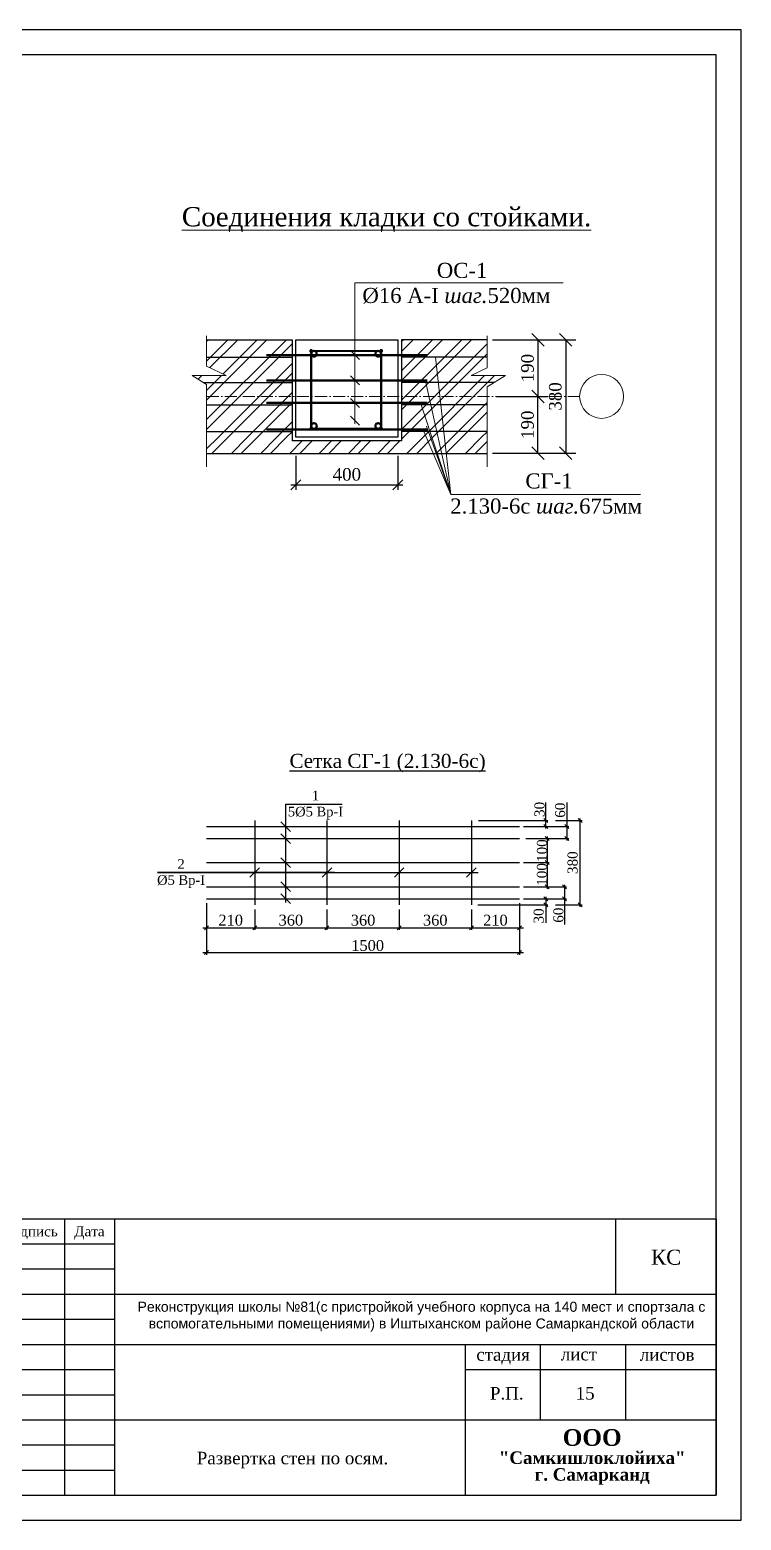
# Model space of a CAD drawing. Header units: millimetres. Extents: x 572274 to 2241483, y -888675 to -304135.
# Drawn here: x 1527571 to 1541760, y -645507 to -615807 of the extents above; entities that cross this region are included whole.
import ezdxf

# ---------------------------------------------------------------- set-up
doc = ezdxf.new("R2010")
doc.units = ezdxf.units.MM
doc.linetypes.add('ACAD_ISO02W100', pattern=[15, 12, -3])
doc.linetypes.add('ACAD_ISO10W100', pattern=[18, 12, -3, 0, -3])
doc.styles.add('Arial 3.', font='arial.ttf')
doc.styles.add('Arial Gyr', font='arial.ttf')
doc.styles.add('ISOCPEUR', font='isocpeui.ttf', dxfattribs={"height": 300})
doc.styles.get("Standard").update_dxf_attribs({"font": 'isocpeur.ttf'})
doc.styles.add('WMF-Times New Roman0', font='times.ttf')
doc.dimstyles.new('9580548', dxfattribs={"dimtxt": 250, "dimasz": 250, "dimexe": 200, "dimexo": 50, "dimgap": 80, "dimtad": 1, "dimtxsty": 'Arial Gyr', "dimblk": 'OBLIQUE', "dimcen": 2.5, "dimadec": 0, "dimazin": 0, "dimtfac": 1, "dimtmove": 0, "dimatfit": 1, "dimldrblk": 'OBLIQUE', "dimfxl": 1.25, "dimarcsym": 0})
pattern_1 = [(45, (985607.94, 1203471.8), (-291.68155, 291.68155), []), (45, (985802.4, 1203471.8), (-291.68155, 291.68155), [])]

# ---------------------------------------------------------------- blocks, each defined once
blk = doc.blocks.new('12')
at = {"color": 5, "lineweight": 30}
for p, q in [((4038680, 3054550), (4038680, 3049050)), ((4038680, 3054550), (4038680, 3049050)), ((4038680, 3054550), (4038680, 3049050)), ((4057180, 3054550), (4038680, 3054550)), ((4057180, 3054550), (4038680, 3054550)), ((4057180, 3054550), (4038680, 3054550)), ((4040380, 3054550), (4040380, 3049050)), ((4040380, 3054550), (4040380, 3049050)), ((4042680, 3054550), (4042680, 3049050)), ((4044180, 3054550), (4044180, 3049050)), ((4045180, 3054550), (4045180, 3049050)), ((4057180, 3049050), (4057180, 3054550)), ((4057180, 3054550), (4057180, 3049050)), ((4045180, 3054050), (4038680, 3054050)), ((4045180, 3053550), (4038680, 3053550)), ((4057180, 3053050), (4038680, 3053050)), ((4045180, 3052550), (4038680, 3052550)), ((4038680, 3052050), (4057180, 3052050)), ((4052180, 3049050), (4052180, 3052050)), ((4053680, 3050550), (4053680, 3052050)), ((4055380, 3050550), (4055380, 3052050)), ((4038680, 3051550), (4045180, 3051550)), ((4052180, 3051550), (4057180, 3051550)), ((4038680, 3051050), (4045180, 3051050)), ((4038680, 3050550), (4057180, 3050550)), ((4038680, 3050050), (4045180, 3050050)), ((4038680, 3049550), (4045180, 3049550)), ((4038680, 3049050), (4057180, 3049050))]:
    blk.add_line(p, q, dxfattribs=at)
blk = doc.blocks.new('_Oblique')
at = {"color": 0, "linetype": 'ByBlock', "lineweight": -2}
blk.add_line((-0.5, -0.5), (0.5, 0.5), dxfattribs=at)
blk = doc.blocks.new('*D612')
at = {"color": 0, "lineweight": -2, "ltscale": 100, "transparency": 16777216}
for p, q in [((1532879, -624298), (1532879, -624975)), ((1534911, -624298), (1534911, -624975)), ((1532779, -624875), (1535011, -624875))]:
    blk.add_line(p, q, dxfattribs=at)
at = {"layer": 'Defpoints', "color": 0, "lineweight": 25, "ltscale": 100, "transparency": 16777216}
for p in [(1532879, -624248), (1534911, -624248), (1534911, -624875)]:
    blk.add_point(p, dxfattribs=at)
at = {"color": 0, "lineweight": -2, "ltscale": 100, "transparency": 16777216, "xscale": 200, "yscale": 200, "zscale": 200, "rotation": 180}
blk.add_blockref('_Oblique', (1532879, -624875), dxfattribs=at)
at = {"color": 0, "lineweight": -2, "ltscale": 100, "transparency": 16777216, "xscale": 200, "yscale": 200, "zscale": 200}
blk.add_blockref('_Oblique', (1534911, -624875), dxfattribs=at)
at = {"color": 0, "ltscale": 100, "transparency": 16777216, "insert": (1533895, -624668), "char_height": 250, "attachment_point": 5, "style": 'WMF-Times New Roman0'}
blk.add_mtext('400', dxfattribs=at)
blk = doc.blocks.new('*D632')
at = {"color": 0, "lineweight": -2, "ltscale": 100, "transparency": 16777216}
for p, q in [((1536800, -621985), (1537907, -621985)), ((1537707, -621985), (1537707, -623114)), ((1536877, -623114), (1537907, -623114))]:
    blk.add_line(p, q, dxfattribs=at)
at = {"layer": 'Defpoints', "color": 0, "lineweight": 25, "ltscale": 100, "transparency": 16777216}
for p in [(1536750, -621985), (1536827, -623114), (1537707, -623114)]:
    blk.add_point(p, dxfattribs=at)
at = {"color": 0, "lineweight": -2, "ltscale": 100, "transparency": 16777216, "xscale": 250, "yscale": 250, "zscale": 250}
for p, rotation in [((1537707, -621985), 90), ((1537707, -623114), 270)]:
    blk.add_blockref('_Oblique', p, dxfattribs=dict(at, rotation=rotation))
at = {"color": 0, "ltscale": 100, "transparency": 16777216, "insert": (1537499, -622549), "char_height": 250, "attachment_point": 5, "rotation": 90, "style": 'WMF-Times New Roman0'}
blk.add_mtext('190', dxfattribs=at)
blk = doc.blocks.new('*D633')
at = {"color": 0, "lineweight": -2, "ltscale": 100, "transparency": 16777216}
for p, q in [((1536877, -623114), (1537907, -623114)), ((1537707, -624243), (1537707, -623114)), ((1536800, -624243), (1537907, -624243))]:
    blk.add_line(p, q, dxfattribs=at)
at = {"layer": 'Defpoints', "color": 0, "lineweight": 25, "ltscale": 100, "transparency": 16777216}
for p in [(1536827, -623114), (1537707, -623114), (1536750, -624243)]:
    blk.add_point(p, dxfattribs=at)
at = {"color": 0, "lineweight": -2, "ltscale": 100, "transparency": 16777216, "xscale": 250, "yscale": 250, "zscale": 250}
for p, rotation in [((1537707, -623114), 90), ((1537707, -624243), 270)]:
    blk.add_blockref('_Oblique', p, dxfattribs=dict(at, rotation=rotation))
at = {"color": 0, "ltscale": 100, "transparency": 16777216, "insert": (1537499, -623678), "char_height": 250, "attachment_point": 5, "rotation": 90, "style": 'WMF-Times New Roman0'}
blk.add_mtext('190', dxfattribs=at)
blk = doc.blocks.new('*D634')
at = {"color": 0, "lineweight": -2, "ltscale": 100, "transparency": 16777216}
for p, q in [((1537233, -621985), (1538460, -621985)), ((1538260, -621985), (1538260, -624243)), ((1537233, -624243), (1538460, -624243))]:
    blk.add_line(p, q, dxfattribs=at)
at = {"layer": 'Defpoints', "color": 0, "lineweight": 25, "ltscale": 100, "transparency": 16777216}
for p in [(1537183, -621985), (1537183, -624243), (1538260, -624243)]:
    blk.add_point(p, dxfattribs=at)
at = {"color": 0, "lineweight": -2, "ltscale": 100, "transparency": 16777216, "xscale": 250, "yscale": 250, "zscale": 250}
for p, rotation in [((1538260, -621985), 90), ((1538260, -624243), 270)]:
    blk.add_blockref('_Oblique', p, dxfattribs=dict(at, rotation=rotation))
at = {"color": 0, "ltscale": 100, "transparency": 16777216, "insert": (1538053, -623114), "char_height": 250, "attachment_point": 5, "rotation": 90, "style": 'WMF-Times New Roman0'}
blk.add_mtext('380', dxfattribs=at)

msp = doc.modelspace()

# ---------------------------------------------------------------- hatches: boundary and pattern name
at = {"lineweight": 9}
h = msp.add_hatch(dxfattribs=at)
h.set_pattern_fill('ANSI32', color=256, scale=1100, style=0)
h.set_pattern_definition(pattern_1)
h.paths.add_polyline_path([(1532802.273, -621984.503), (1531098.625, -621984.503), (1531098.625, -622508.617), (1531488.923, -622698.19), (1530808.69, -622698.19), (1531098.625, -622876.612), (1531098.625, -623924.634), (1532802.273, -623924.634)])
h = msp.add_hatch(dxfattribs=at)
h.set_pattern_fill('ANSI32', color=256, scale=1100, style=0)
h.set_pattern_definition(pattern_1)
h.paths.add_polyline_path([(1536690.619, -622923.524), (1537056.786, -622698.19), (1536376.553, -622698.19), (1536690.619, -622545.644), (1536690.619, -621984.503), (1534986.97, -621984.503), (1534986.97, -623924.634), (1536690.619, -623924.634)])
h = msp.add_hatch(dxfattribs=at)
h.set_pattern_fill('ANSI32', color=256, scale=1100, style=0)
h.set_pattern_definition(pattern_1)
h.paths.add_polyline_path([(1536690.619, -623924.634), (1534986.97, -623924.634), (1534986.97, -624001.034), (1532802.273, -624001.034), (1532802.273, -623924.634), (1531098.625, -623924.634), (1531098.625, -624247.538), (1536690.619, -624247.538)])

# ---------------------------------------------------------------- linework, layer by layer
for p, q in [((1534054.944, -623662.315), (1534054.944, -620850.778)), ((1534054.944, -620850.778), (1538207.428, -620850.778)), ((1531098.625, -622508.617), (1531098.625, -621905.169)), ((1536690.619, -622545.644), (1536690.619, -621905.169)), ((1532878.681, -621984.503), (1534910.738, -621984.503)), ((1533965.339, -622200.041), (1534144.549, -622379.25)), ((1531098.625, -622508.617), (1531488.923, -622698.19)), ((1535663.453, -622330.196), (1535966.812, -625064.765)), ((1531488.923, -622698.19), (1530808.69, -622698.19)), ((1530808.69, -622698.19), (1531098.625, -622876.612)), ((1533965.339, -622703.097), (1534144.549, -622882.306)), ((1536690.619, -622545.644), (1536376.553, -622698.19)), ((1536376.553, -622698.19), (1537056.786, -622698.19)), ((1537056.786, -622698.19), (1536690.619, -622923.524)), ((1531098.625, -624517.879), (1531098.625, -622876.612)), ((1535472.079, -622833.252), (1535966.812, -625064.765)), ((1536690.619, -624517.879), (1536690.619, -622923.524)), ((1533965.339, -623152.61), (1534144.549, -623331.819)), ((1535376.536, -623282.765), (1535966.812, -625064.765)), ((1533965.339, -623504.75), (1534144.549, -623683.959)), ((1535427.761, -623814.894), (1535966.812, -625064.765)), ((1535485.502, -623703.709), (1535966.812, -625064.765)), ((1535966.812, -625064.765), (1539750.222, -625064.765))]:
    msp.add_line(p, q, dxfattribs=at)
for p, q in [((1531098.625, -621984.503), (1532802.273, -621984.503)), ((1532802.273, -621984.503), (1532802.273, -624001.034)), ((1532878.681, -621984.503), (1534910.738, -621984.503)), ((1534986.97, -621984.503), (1534986.97, -624001.034)), ((1536690.619, -621984.503), (1534986.97, -621984.503)), ((1534834.331, -623924.634), (1532878.681, -623924.634)), ((1531098.625, -624247.538), (1536690.619, -624247.538)), ((1534987.138, -624001.034), (1532802.273, -624001.034))]:
    msp.add_line(p, q)
at = {"lineweight": 50}
for p, q in [((1534609.613, -622207.469), (1533147.976, -622208.474)), ((1533182.278, -622174.076), (1533182.278, -623780.661)), ((1534576.198, -622174.076), (1534576.198, -623780.661)), ((1534609.613, -623757.425), (1533147.976, -623756.421))]:
    msp.add_line(p, q, dxfattribs=at)
at = {"linetype": 'ACAD_ISO02W100', "lineweight": 30, "ltscale": 2}
for p, q in [((1531098.625, -622330.196), (1532802.273, -622330.196)), ((1536690.619, -622330.196), (1534986.97, -622330.196)), ((1531028.165, -622833.252), (1532802.273, -622833.252)), ((1536837.311, -622833.252), (1534986.97, -622833.252)), ((1531098.625, -623282.765), (1532802.273, -623282.765)), ((1536690.619, -623282.765), (1534986.97, -623282.765)), ((1531098.625, -623814.894), (1532802.273, -623814.894)), ((1536690.619, -623814.894), (1534986.97, -623814.894))]:
    msp.add_line(p, q, dxfattribs=at)
at = {"color": 1, "lineweight": 50}
for p, q in [((1535493.85, -622289.645), (1532295.393, -622289.645)), ((1535493.85, -622792.702), (1532295.393, -622792.702)), ((1535493.85, -623242.215), (1532295.393, -623242.215)), ((1535493.85, -623774.344), (1532295.393, -623774.344))]:
    msp.add_line(p, q, dxfattribs=at)
at = {"color": 1, "linetype": 'ACAD_ISO10W100', "lineweight": 9, "ltscale": 20}
msp.add_line((1531098.625, -623113.504), (1538537.542, -623113.504), dxfattribs=at)
at = {"color": 5, "ltscale": 100, "extrusion": (0, 1, 0)}
msp.add_line((1532675.821, -631236.717), (1533799.815, -631236.717), dxfattribs=at)
at = {"ltscale": 100}
for p, q in [((1537860.631, -631724.122), (1537860.631, -631205.187)), ((1538283.326, -631204.362), (1538283.326, -631964.922)), ((1536521.67, -631564.122), (1537900.631, -631564.122)), ((1537415.073, -631684.122), (1538324.326, -631684.122)), ((1538058.995, -631564.122), (1538587.379, -631564.122)), ((1538546.379, -633284.922), (1538546.379, -631523.322)), ((1537465.821, -631924.122), (1538324.326, -631924.122)), ((1537890.279, -631883.322), (1537890.279, -632924.922)), ((1537415.073, -632404.122), (1537931.279, -632404.122)), ((1537415.073, -632884.122), (1538277.176, -632884.122)), ((1538236.176, -632843.322), (1538236.176, -633636.176)), ((1537415.073, -633124.122), (1538277.176, -633124.122)), ((1537415.073, -633124.122), (1537901.631, -633124.122)), ((1537860.631, -633083.322), (1537860.631, -633600.141)), ((1531098.066, -633214.674), (1531098.066, -634237.875)), ((1532058.066, -633334.674), (1532058.066, -633740.909)), ((1532058.066, -633334.674), (1532058.066, -633740.909)), ((1533498.066, -633334.674), (1533498.066, -633740.909)), ((1533498.066, -633334.674), (1533498.066, -633740.909)), ((1534938.066, -633334.674), (1534938.066, -633740.909)), ((1534938.066, -633334.674), (1534938.066, -633740.909)), ((1536378.066, -633334.674), (1536378.066, -633740.909)), ((1536378.066, -633334.674), (1536378.066, -633740.909)), ((1536505.821, -633244.122), (1537901.631, -633244.122)), ((1537338.066, -633214.674), (1537338.066, -634237.875)), ((1538058.995, -633244.122), (1538587.379, -633244.122)), ((1531020.221, -633699.909), (1537415.911, -633699.909)), ((1531020.221, -634196.875), (1537415.911, -634196.875))]:
    msp.add_line(p, q, dxfattribs=at)
at = {"lineweight": 30, "ltscale": 50}
for p, q in [((1531098.066, -631684.122), (1537338.066, -631684.122)), ((1532058.066, -631564.122), (1532058.066, -633244.122)), ((1533498.066, -631564.122), (1533498.066, -633244.122)), ((1534938.066, -631564.122), (1534938.066, -633244.122)), ((1536378.066, -631564.122), (1536378.066, -633244.122)), ((1531098.066, -631924.122), (1537338.066, -631924.122)), ((1531098.066, -632404.122), (1537338.066, -632404.122)), ((1531098.066, -632884.122), (1537338.066, -632884.122)), ((1531098.066, -633124.122), (1537338.066, -633124.122))]:
    msp.add_line(p, q, dxfattribs=at)
at = {"color": 5, "lineweight": 30}
msp.add_line((1539260.18, -641007.414), (1539260.18, -639507.414), dxfattribs=at)
at = {"lineweight": 25, "ltscale": 100}
msp.add_lwpolyline([(1499760.18, -645507.415), (1541760.18, -645507.415), (1541760.18, -615807.415), (1499760.18, -615807.415)], close=True, dxfattribs=at)
at = {"color": 1, "lineweight": 30}
msp.add_lwpolyline([(1501760.18, -645007.415), (1541260.18, -645007.415), (1541260.18, -616307.415), (1501760.18, -616307.415)], close=True, dxfattribs=at)
msp.add_lwpolyline([(1532878.681, -621984.503), (1534910.738, -621984.503), (1534910.738, -623924.634), (1532878.681, -623924.634)], close=True)
at = {"color": 5, "ltscale": 100}
for points in [[(1532675.821, -631684.122), (1532675.821, -631236.717)], [(1532675.821, -632884.122), (1532675.821, -631295.701)], [(1532675.821, -632404.582), (1532675.821, -631295.701)], [(1532579.821, -631588.122), (1532771.821, -631780.122)], [(1532579.821, -631828.122), (1532771.821, -632020.122)], [(1532579.821, -632308.582), (1532771.821, -632500.582)], [(1533650.914, -632600.322), (1530117.354, -632600.322), (1536514.131, -632600.322)], [(1532579.821, -633028.122), (1532771.821, -633220.122)]]:
    msp.add_lwpolyline(points, dxfattribs=at)
at = {"color": 5, "ltscale": 100, "extrusion": (1, -9.55e-13, 0), "elevation": 1532675.821}
msp.add_lwpolyline([(-633195.988, 0), (-631295.701, 0)], dxfattribs=at)
at = {"color": 5, "ltscale": 100, "extrusion": (1, -9.559e-13, 0), "elevation": 1532675.821}
msp.add_lwpolyline([(-631924.122, 0), (-631295.701, 0)], dxfattribs=at)
at = {"color": 5, "ltscale": 100, "extrusion": (-0.707107, 0.707107, 0), "elevation": -1530644.626}
msp.add_lwpolyline([(-635876.906, 0), (-636148.435, 0)], dxfattribs=at)
at = {"color": 5, "ltscale": 100, "extrusion": (0.707107, -0.707107, 0)}
for points, elevation in [([(636895.139, 0), (637166.668, 0)], 1531662.859), ([(637913.373, 0), (638184.902, 0)], 1532681.093), ([(638931.607, 0), (639203.136, 0)], 1533699.327)]:
    msp.add_lwpolyline(points, dxfattribs=dict(at, elevation=elevation))
at = {"color": 5, "ltscale": 100, "extrusion": (0.707107, 0.707107, 0), "elevation": 636248.812}
msp.add_lwpolyline([(-1531146.356, 0), (-1531417.885, 0)], dxfattribs=at)
at = {"lineweight": 50}
for centre in [(1533238.034, -622263.287), (1534520.441, -622263.287), (1533238.034, -623701.607), (1534520.441, -623701.607)]:
    msp.add_circle(centre, 55.757, dxfattribs=at)
at = {"lineweight": 9}
msp.add_circle((1538974.826, -623113.504), 437.284, dxfattribs=at)

# ---------------------------------------------------------------- block references
at = {"ltscale": 100, "xscale": 80, "yscale": 80, "zscale": 80}
for p, rotation in [((1537860.631, -631564.122), 90), ((1537860.631, -631684.122), 270), ((1538283.326, -631684.122), 90), ((1538546.379, -631564.122), 90), ((1537890.279, -631924.122), 90), ((1538283.326, -631924.122), 270), ((1537890.279, -632404.122), 270), ((1537888.811, -632884.122), 270), ((1538236.176, -632884.122), 90), ((1537860.631, -633124.122), 90), ((1538236.176, -633124.122), 270), ((1537860.631, -633244.122), 270), ((1538546.379, -633244.122), 270), ((1531098.066, -633699.909), 180), ((1532058.066, -633699.909), 180), ((1533498.066, -633699.909), 180), ((1534938.066, -633699.909), 180), ((1536378.066, -633699.909), 180), ((1537338.066, -633699.909), 180), ((1531098.066, -634196.875), 180)]:
    msp.add_blockref('_Oblique', p, dxfattribs=dict(at, rotation=rotation))
for p in [(1532058.066, -633699.909), (1533498.066, -633699.909), (1534938.066, -633699.909), (1536378.066, -633699.909), (1537338.066, -634196.875)]:
    msp.add_blockref('_Oblique', p, dxfattribs=at)
msp.add_blockref('12', (-2515919.82, -3694057.772))

# ---------------------------------------------------------------- texts
at = {"color": 0, "lineweight": 0, "ltscale": 100, "insert": (1534686.063, -619340.12), "char_height": 384, "width": 10922.63673, "attachment_point": 2, "style": 'WMF-Times New Roman0'}
msp.add_mtext('{\\fTimes New Roman|b0|i0|c204|p18;\\LСоединения кладки со стойками. }', dxfattribs=at)
at = {"lineweight": 9, "insert": (1536079.261, -620451.197), "char_height": 300, "attachment_point": 2, "style": 'WMF-Times New Roman0'}
msp.add_mtext('  ОС-1\\P%%C16 A-I {\\fTimes New Roman|b0|i1|c204|p18;шаг.}520мм', dxfattribs=at)
at = {"lineweight": 9, "insert": (1537869.492, -624647.476), "char_height": 300, "width": 6800.2521, "attachment_point": 2, "style": 'WMF-Times New Roman0'}
msp.add_mtext(' СГ-1\\P2.130-6c {\\fTimes New Roman|b0|i1|c204|p18;шаг.}675мм', dxfattribs=at)
at = {"ltscale": 0.707143, "insert": (1532751.292, -630236.219), "char_height": 280, "width": 4334.56001, "attachment_point": 1, "style": 'WMF-Times New Roman0'}
msp.add_mtext('{\\LСетка СГ-1 (2.130-6c)}', dxfattribs=at)
at = {"ltscale": 100, "char_height": 192, "width": 1376.38309, "attachment_point": 2, "style": 'WMF-Times New Roman0'}
for s, insert in [('1\\P5%%C5 {\\fTimes New Roman|b0|i0|c204|p18;Вр-I}', (1533269.8, -630970.687)), ('2\\P%%C5 Вр-I', (1530588.796, -632334.292))]:
    msp.add_mtext(s, dxfattribs=dict(at, insert=insert))
at = {"ltscale": 100, "char_height": 200, "attachment_point": 5, "rotation": 90, "style": 'WMF-Times New Roman0'}
for s, insert in [('30', (1537738.111, -631343.196)), ('60', (1538149.306, -631358.289)), ('100', (1537786.949, -632164.122)), ('380', (1538398.298, -632404.122)), ('100', (1537785.48, -632639.603)), ('30', (1537721.459, -633465.047)), ('60', (1538114.809, -633449.954))]:
    msp.add_mtext(s, dxfattribs=dict(at, insert=insert))
at = {"ltscale": 100, "char_height": 216, "attachment_point": 5, "style": 'WMF-Times New Roman0'}
for s, insert in [('210', (1531578.066, -633551.59)), ('360', (1532778.066, -633551.59)), ('360', (1534218.066, -633551.59)), ('360', (1535658.066, -633551.59)), ('210', (1536858.066, -633551.59)), ('1500', (1534309.954, -634056.272))]:
    msp.add_mtext(s, dxfattribs=dict(at, insert=insert))
at = {"color": 1, "linetype": 'ByBlock', "ltscale": 30, "char_height": 200, "width": 1404.02516, "attachment_point": 5}
for s, insert in [('{\\fTimes New Roman|b0|i0|c204|p18;\\C256;Подпись}', (1527569.699, -639782.04)), ('{\\fTimes New Roman|b0|i0|c204|p18;\\C256;Дата}', (1528759.699, -639782.04))]:
    msp.add_mtext(s, dxfattribs=dict(at, insert=insert))
at = {"attachment_point": 1}
for s, insert, char_height, width in [('{\\fTimes New Roman|b0|i0|c204|p18;КС}', (1539961.147, -640116.639), 300, 971.01286), ('{\\fTimes New Roman|b0|i0|c204|p18;стадия}', (1536476.612, -642080.996), 250, 1500), ('{\\fTimes New Roman|b0|i0|c204|p18;лист}', (1538162.531, -642073.644), 250, 1500), ('{\\fTimes New Roman|b0|i0|c204|p18;листов}', (1539738.019, -642080.996), 250, 1500), ('{\\fTimes New Roman|b0|i0|c204|p18;Р.П.           15}', (1536748.637, -642853.197), 250, 3123.10244)]:
    msp.add_mtext(s, dxfattribs=dict(at, insert=insert, char_height=char_height, width=width))
at = {"color": 0, "linetype": 'ByBlock', "insert": (1535382.418, -641153.87), "char_height": 200, "width": 11599.6853, "attachment_point": 2, "style": 'ISOCPEUR'}
msp.add_mtext('{\\fArial|b0|i0|c204|p34;\\C256;Реконструкция школы №81(с пристройкой учебного корпуса на 140 мест и спортзала с вспомогательными помещениями) в Иштыханском районе Самаркандской области}', dxfattribs=at)
at = {"lineweight": 30, "insert": (1538787.677, -643692.549), "char_height": 250, "width": 5723.33111, "attachment_point": 2, "line_spacing_factor": 0.8, "style": 'Arial 3.'}
msp.add_mtext('{\\fTimes New Roman Cyr|b1|i0|c0|p18;\\H1.333x;\\C250;OOO\\fTimes New Roman Cyr|b1|i0|c204|p18; \\fTimes New Roman Cyr|b1|i0|c0|p18;\\P\\fTimes New Roman Cyr|b1|i0|c204|p18;\\H0.7502x;"Самкишлоклойиха" \\Pг. Самарканд}', dxfattribs=at)
at = {"color": 0, "insert": (1530712.728, -644143.828), "char_height": 250, "width": 9222.43652, "attachment_point": 1, "style": 'WMF-Times New Roman0'}
msp.add_mtext('  Развертка стен по осям.  \\P\\pt499.98;{\\C256; }', dxfattribs=at)

# ---------------------------------------------------------------- dimensions: what is measured, and where the dimension line sits
at = {"ltscale": 100}
for base, p1, p2, angle, text, picture, middle in [((1537706.611, -623113.504), (1536750.355, -621984.503), (1536826.763, -623113.504), 90, '190', '*D632', (1537499.088, -622549.004)), ((1538260.384, -624242.504), (1537182.646, -621984.503), (1537182.646, -624242.504), 90, '380', '*D634', (1538053.221, -623113.504)), ((1537706.611, -623113.504), (1536750.355, -624242.504), (1536826.763, -623113.504), 270, '190', '*D633', (1537499.088, -623678.004))]:
    dim = msp.add_linear_dim(base=base, p1=p1, p2=p2, angle=angle, text=text, dimstyle='9580548', override={"dimtxsty": 'WMF-Times New Roman0'}, dxfattribs=at)
    dim.commit()
    dim.dimension.update_dxf_attribs({"geometry": picture, "text_midpoint": middle})
dim = msp.add_linear_dim(base=(1534910.57, -624874.762), p1=(1532878.513, -624247.538), p2=(1534910.57, -624247.538), text='400', dimstyle='9580548', override={"dimasz": 200, "dimexe": 100, "dimtxsty": 'WMF-Times New Roman0', "dimdle": 100}, dxfattribs=at)
dim.commit()
dim.dimension.update_dxf_attribs({"geometry": '*D612', "text_midpoint": (1533894.542, -624667.599)})

doc.saveas('drawing.dxf')
